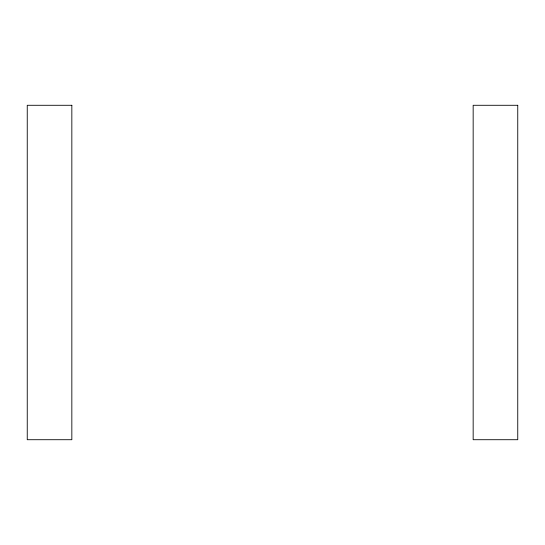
<?xml version="1.0" encoding="UTF-8"?>
<svg xmlns="http://www.w3.org/2000/svg" width="545" height="545" viewBox="0 0 545 545"><rect width="100%" height="100%" fill="white"/><g stroke="black" fill="none" stroke-linecap="round" stroke-linejoin="round"><path stroke-width="0.82" d="M71.838 105.287L27.25 105.287L27.25 439.713L71.838 439.713L71.838 105.287M517.75 105.287L473.162 105.287L473.162 439.713L517.75 439.713L517.75 105.287"/></g></svg>
